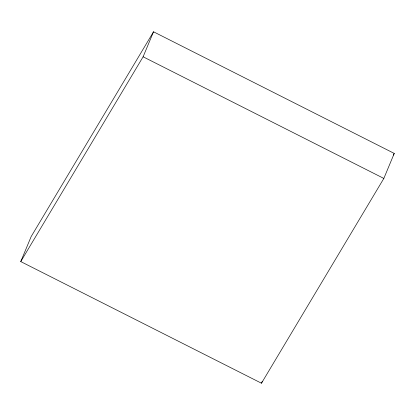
<?xml version="1.0" encoding="UTF-8"?>
<svg xmlns="http://www.w3.org/2000/svg" width="415" height="415" viewBox="0 0 415 415"><rect width="100%" height="100%" fill="white"/><g stroke="black" fill="none" stroke-linecap="round" stroke-linejoin="round"><path stroke-width="0.62" d="M20.75 261.58L31.161 236.571L153.524 31.779L394.25 153.42L383.839 178.429L261.476 383.221L20.75 261.58L143.113 56.788L153.524 31.779M261.476 383.221L262.223 381.437M393.254 155.091L394.25 153.42M143.113 56.788L383.839 178.429"/></g></svg>
